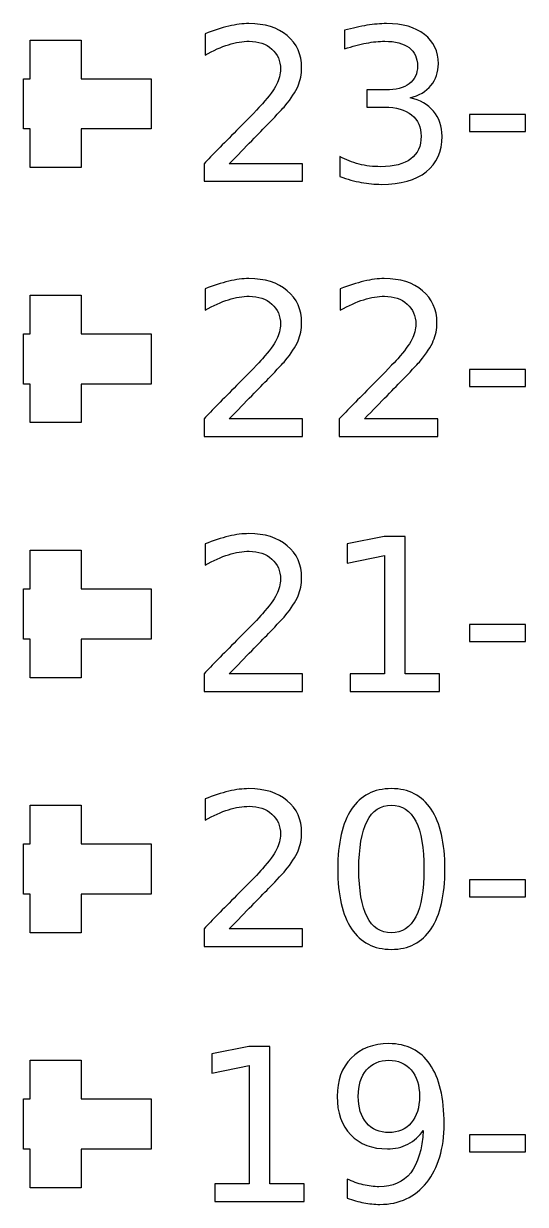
# Model space of a CAD drawing. Header units: centimetres. Extents: x -12.19 to -8.67, y -16.58 to -12.59.
# Drawn here: x -10.182 to -9.683, y -15.565 to -14.389 of the extents above; entities that cross this region are included whole.
import ezdxf

# ---------------------------------------------------------------- set-up
doc = ezdxf.new("R2010")
doc.units = ezdxf.units.CM
doc.header["$MEASUREMENT"] = 0
doc.layers.add('Layer 1', color=7, linetype='Continuous')

msp = doc.modelspace()

# ---------------------------------------------------------------- linework, layer by layer
at = {"layer": 'Layer 1', "color": 250}
for points, knots in [([(-9.97788, -14.52848), (-9.97788, -14.52848), (-9.90504, -14.52848), (-9.90504, -14.52848), (-9.90504, -14.52848), (-9.90504, -14.52848), (-9.90504, -14.54605), (-9.90504, -14.54605), (-9.90504, -14.54605), (-9.90504, -14.54605), (-10.00299, -14.54605), (-10.00299, -14.54605), (-10.00299, -14.54605), (-10.00299, -14.54605), (-10.00299, -14.52848), (-10.00299, -14.52848), (-10.00299, -14.52848), (-9.99506, -14.5203), (-9.98426, -14.50929), (-9.97062, -14.49546), (-9.97062, -14.49546), (-9.95693, -14.48163), (-9.94832, -14.47275), (-9.94483, -14.46876), (-9.94483, -14.46876), (-9.93813, -14.46124), (-9.93347, -14.4549), (-9.93083, -14.44967), (-9.93083, -14.44967), (-9.92818, -14.44449), (-9.92684, -14.43937), (-9.92684, -14.43433), (-9.92684, -14.43433), (-9.92684, -14.42614), (-9.92973, -14.41944), (-9.93548, -14.41429), (-9.93548, -14.41429), (-9.94123, -14.40911), (-9.94871, -14.40653), (-9.95796, -14.40653), (-9.95796, -14.40653), (-9.96448, -14.40653), (-9.9714, -14.40766), (-9.97865, -14.40995), (-9.97865, -14.40995), (-9.98592, -14.41221), (-9.99372, -14.41567), (-10.00197, -14.42029), (-10.00197, -14.42029), (-10.00197, -14.42029), (-10.00197, -14.39919), (-10.00197, -14.39919), (-10.00197, -14.39919), (-9.99357, -14.39581), (-9.98571, -14.39327), (-9.97841, -14.39154), (-9.97841, -14.39154), (-9.97111, -14.38981), (-9.96441, -14.38896), (-9.95834, -14.38896), (-9.95834, -14.38896), (-9.94236, -14.38896), (-9.92963, -14.39295), (-9.9201, -14.40096), (-9.9201, -14.40096), (-9.91061, -14.40893), (-9.90585, -14.41962), (-9.90585, -14.43299), (-9.90585, -14.43299), (-9.90585, -14.43934), (-9.90705, -14.44534), (-9.90941, -14.45101), (-9.90941, -14.45101), (-9.91178, -14.45669), (-9.91612, -14.4634), (-9.9224, -14.47112), (-9.9224, -14.47112), (-9.92412, -14.47313), (-9.92959, -14.47888), (-9.93884, -14.48844), (-9.93884, -14.48844), (-9.94804, -14.49797), (-9.96109, -14.51134), (-9.97788, -14.52848)], [0, 0, 0, 0, 0.047619, 0.047619, 0.047619, 0.047619, 0.0952381, 0.0952381, 0.0952381, 0.0952381, 0.1428571, 0.1428571, 0.1428571, 0.1428571, 0.1904762, 0.1904762, 0.1904762, 0.1904762, 0.2380952, 0.2380952, 0.2380952, 0.2380952, 0.2857143, 0.2857143, 0.2857143, 0.2857143, 0.3333333, 0.3333333, 0.3333333, 0.3333333, 0.3809524, 0.3809524, 0.3809524, 0.3809524, 0.4285714, 0.4285714, 0.4285714, 0.4285714, 0.4761905, 0.4761905, 0.4761905, 0.4761905, 0.5238095, 0.5238095, 0.5238095, 0.5238095, 0.5714286, 0.5714286, 0.5714286, 0.5714286, 0.6190476, 0.6190476, 0.6190476, 0.6190476, 0.6666667, 0.6666667, 0.6666667, 0.6666667, 0.7142857, 0.7142857, 0.7142857, 0.7142857, 0.7619048, 0.7619048, 0.7619048, 0.7619048, 0.8095238, 0.8095238, 0.8095238, 0.8095238, 0.8571429, 0.8571429, 0.8571429, 0.8571429, 0.9047619, 0.9047619, 0.9047619, 0.9047619, 0.952381, 0.952381, 0.952381, 0.952381, 1, 1, 1, 1]), ([(-9.79799, -14.46283), (-9.78797, -14.46498), (-9.78017, -14.46943), (-9.77456, -14.47617), (-9.77456, -14.47617), (-9.76895, -14.48294), (-9.76613, -14.49127), (-9.76613, -14.50118), (-9.76613, -14.50118), (-9.76613, -14.51642), (-9.77135, -14.5282), (-9.78183, -14.53653), (-9.78183, -14.53653), (-9.79231, -14.54489), (-9.80719, -14.54905), (-9.82649, -14.54905), (-9.82649, -14.54905), (-9.83298, -14.54905), (-9.83964, -14.54841), (-9.84648, -14.54714), (-9.84648, -14.54714), (-9.85333, -14.54587), (-9.86042, -14.54393), (-9.86772, -14.54139), (-9.86772, -14.54139), (-9.86772, -14.54139), (-9.86772, -14.52125), (-9.86772, -14.52125), (-9.86772, -14.52125), (-9.86193, -14.52464), (-9.85558, -14.52718), (-9.8487, -14.52891), (-9.8487, -14.52891), (-9.84183, -14.53063), (-9.83464, -14.53148), (-9.82713, -14.53148), (-9.82713, -14.53148), (-9.81404, -14.53148), (-9.80405, -14.52891), (-9.79718, -14.52372), (-9.79718, -14.52372), (-9.79033, -14.51857), (-9.78691, -14.51106), (-9.78691, -14.50118), (-9.78691, -14.50118), (-9.78691, -14.49211), (-9.79008, -14.48499), (-9.79647, -14.47984), (-9.79647, -14.47984), (-9.80285, -14.47472), (-9.81171, -14.47215), (-9.82307, -14.47215), (-9.82307, -14.47215), (-9.82307, -14.47215), (-9.84105, -14.47215), (-9.84105, -14.47215), (-9.84105, -14.47215), (-9.84105, -14.47215), (-9.84105, -14.455), (-9.84105, -14.455), (-9.84105, -14.455), (-9.84105, -14.455), (-9.82226, -14.455), (-9.82226, -14.455), (-9.82226, -14.455), (-9.81199, -14.455), (-9.80416, -14.45295), (-9.79869, -14.44886), (-9.79869, -14.44886), (-9.79326, -14.44474), (-9.79054, -14.43884), (-9.79054, -14.43112), (-9.79054, -14.43112), (-9.79054, -14.42322), (-9.79337, -14.41711), (-9.79897, -14.41288), (-9.79897, -14.41288), (-9.80458, -14.40865), (-9.81263, -14.40653), (-9.82307, -14.40653), (-9.82307, -14.40653), (-9.82882, -14.40653), (-9.83492, -14.40717), (-9.84147, -14.4084), (-9.84147, -14.4084), (-9.848, -14.40964), (-9.8552, -14.41158), (-9.86306, -14.41419), (-9.86306, -14.41419), (-9.86306, -14.41419), (-9.86306, -14.3956), (-9.86306, -14.3956), (-9.86306, -14.3956), (-9.85512, -14.39337), (-9.84772, -14.39171), (-9.8408, -14.39062), (-9.8408, -14.39062), (-9.8339, -14.38953), (-9.82734, -14.38896), (-9.82123, -14.38896), (-9.82123, -14.38896), (-9.80539, -14.38896), (-9.79284, -14.39256), (-9.78359, -14.39976), (-9.78359, -14.39976), (-9.77439, -14.40695), (-9.76977, -14.41669), (-9.76977, -14.42897), (-9.76977, -14.42897), (-9.76977, -14.4375), (-9.7722, -14.4447), (-9.7771, -14.45059), (-9.7771, -14.45059), (-9.78201, -14.45648), (-9.78896, -14.46057), (-9.79799, -14.46283)], [0, 0, 0, 0, 0.0344828, 0.0344828, 0.0344828, 0.0344828, 0.0689655, 0.0689655, 0.0689655, 0.0689655, 0.1034483, 0.1034483, 0.1034483, 0.1034483, 0.137931, 0.137931, 0.137931, 0.137931, 0.1724138, 0.1724138, 0.1724138, 0.1724138, 0.2068966, 0.2068966, 0.2068966, 0.2068966, 0.2413793, 0.2413793, 0.2413793, 0.2413793, 0.2758621, 0.2758621, 0.2758621, 0.2758621, 0.3103448, 0.3103448, 0.3103448, 0.3103448, 0.3448276, 0.3448276, 0.3448276, 0.3448276, 0.3793103, 0.3793103, 0.3793103, 0.3793103, 0.4137931, 0.4137931, 0.4137931, 0.4137931, 0.4482759, 0.4482759, 0.4482759, 0.4482759, 0.4827586, 0.4827586, 0.4827586, 0.4827586, 0.5172414, 0.5172414, 0.5172414, 0.5172414, 0.5517241, 0.5517241, 0.5517241, 0.5517241, 0.5862069, 0.5862069, 0.5862069, 0.5862069, 0.6206897, 0.6206897, 0.6206897, 0.6206897, 0.6551724, 0.6551724, 0.6551724, 0.6551724, 0.6896552, 0.6896552, 0.6896552, 0.6896552, 0.7241379, 0.7241379, 0.7241379, 0.7241379, 0.7586207, 0.7586207, 0.7586207, 0.7586207, 0.7931034, 0.7931034, 0.7931034, 0.7931034, 0.8275862, 0.8275862, 0.8275862, 0.8275862, 0.862069, 0.862069, 0.862069, 0.862069, 0.8965517, 0.8965517, 0.8965517, 0.8965517, 0.9310345, 0.9310345, 0.9310345, 0.9310345, 0.9655172, 0.9655172, 0.9655172, 0.9655172, 1, 1, 1, 1]), ([(-9.73887, -14.47962), (-9.73887, -14.47962), (-9.68318, -14.47962), (-9.68318, -14.47962), (-9.68318, -14.47962), (-9.68318, -14.47962), (-9.68318, -14.49656), (-9.68318, -14.49656), (-9.68318, -14.49656), (-9.68318, -14.49656), (-9.73887, -14.49656), (-9.73887, -14.49656), (-9.73887, -14.49656), (-9.73887, -14.49656), (-9.73887, -14.47962), (-9.73887, -14.47962)], [0, 0, 0, 0, 0.25, 0.25, 0.25, 0.25, 0.5, 0.5, 0.5, 0.5, 0.75, 0.75, 0.75, 0.75, 1, 1, 1, 1]), ([(-9.97788, -14.78248), (-9.97788, -14.78248), (-9.90504, -14.78248), (-9.90504, -14.78248), (-9.90504, -14.78248), (-9.90504, -14.78248), (-9.90504, -14.80005), (-9.90504, -14.80005), (-9.90504, -14.80005), (-9.90504, -14.80005), (-10.00299, -14.80005), (-10.00299, -14.80005), (-10.00299, -14.80005), (-10.00299, -14.80005), (-10.00299, -14.78248), (-10.00299, -14.78248), (-10.00299, -14.78248), (-9.99506, -14.7743), (-9.98426, -14.76329), (-9.97062, -14.74946), (-9.97062, -14.74946), (-9.95693, -14.73563), (-9.94832, -14.72675), (-9.94483, -14.72276), (-9.94483, -14.72276), (-9.93813, -14.71524), (-9.93347, -14.7089), (-9.93083, -14.70367), (-9.93083, -14.70367), (-9.92818, -14.69849), (-9.92684, -14.69337), (-9.92684, -14.68833), (-9.92684, -14.68833), (-9.92684, -14.68014), (-9.92973, -14.67344), (-9.93548, -14.66829), (-9.93548, -14.66829), (-9.94123, -14.66311), (-9.94871, -14.66053), (-9.95796, -14.66053), (-9.95796, -14.66053), (-9.96448, -14.66053), (-9.9714, -14.66166), (-9.97865, -14.66395), (-9.97865, -14.66395), (-9.98592, -14.66621), (-9.99372, -14.66967), (-10.00197, -14.67429), (-10.00197, -14.67429), (-10.00197, -14.67429), (-10.00197, -14.65319), (-10.00197, -14.65319), (-10.00197, -14.65319), (-9.99357, -14.64981), (-9.98571, -14.64727), (-9.97841, -14.64554), (-9.97841, -14.64554), (-9.97111, -14.64381), (-9.96441, -14.64296), (-9.95834, -14.64296), (-9.95834, -14.64296), (-9.94236, -14.64296), (-9.92963, -14.64695), (-9.9201, -14.65496), (-9.9201, -14.65496), (-9.91061, -14.66293), (-9.90585, -14.67362), (-9.90585, -14.68699), (-9.90585, -14.68699), (-9.90585, -14.69334), (-9.90705, -14.69934), (-9.90941, -14.70501), (-9.90941, -14.70501), (-9.91178, -14.71069), (-9.91612, -14.7174), (-9.9224, -14.72512), (-9.9224, -14.72512), (-9.92412, -14.72713), (-9.92959, -14.73288), (-9.93884, -14.74244), (-9.93884, -14.74244), (-9.94804, -14.75197), (-9.96109, -14.76534), (-9.97788, -14.78248)], [0, 0, 0, 0, 0.047619, 0.047619, 0.047619, 0.047619, 0.0952381, 0.0952381, 0.0952381, 0.0952381, 0.1428571, 0.1428571, 0.1428571, 0.1428571, 0.1904762, 0.1904762, 0.1904762, 0.1904762, 0.2380952, 0.2380952, 0.2380952, 0.2380952, 0.2857143, 0.2857143, 0.2857143, 0.2857143, 0.3333333, 0.3333333, 0.3333333, 0.3333333, 0.3809524, 0.3809524, 0.3809524, 0.3809524, 0.4285714, 0.4285714, 0.4285714, 0.4285714, 0.4761905, 0.4761905, 0.4761905, 0.4761905, 0.5238095, 0.5238095, 0.5238095, 0.5238095, 0.5714286, 0.5714286, 0.5714286, 0.5714286, 0.6190476, 0.6190476, 0.6190476, 0.6190476, 0.6666667, 0.6666667, 0.6666667, 0.6666667, 0.7142857, 0.7142857, 0.7142857, 0.7142857, 0.7619048, 0.7619048, 0.7619048, 0.7619048, 0.8095238, 0.8095238, 0.8095238, 0.8095238, 0.8571429, 0.8571429, 0.8571429, 0.8571429, 0.9047619, 0.9047619, 0.9047619, 0.9047619, 0.952381, 0.952381, 0.952381, 0.952381, 1, 1, 1, 1]), ([(-9.84324, -14.78248), (-9.84324, -14.78248), (-9.7704, -14.78248), (-9.7704, -14.78248), (-9.7704, -14.78248), (-9.7704, -14.78248), (-9.7704, -14.80005), (-9.7704, -14.80005), (-9.7704, -14.80005), (-9.7704, -14.80005), (-9.86835, -14.80005), (-9.86835, -14.80005), (-9.86835, -14.80005), (-9.86835, -14.80005), (-9.86835, -14.78248), (-9.86835, -14.78248), (-9.86835, -14.78248), (-9.86042, -14.7743), (-9.84962, -14.76329), (-9.83598, -14.74946), (-9.83598, -14.74946), (-9.82229, -14.73563), (-9.81368, -14.72675), (-9.81019, -14.72276), (-9.81019, -14.72276), (-9.80349, -14.71524), (-9.79883, -14.7089), (-9.79619, -14.70367), (-9.79619, -14.70367), (-9.79354, -14.69849), (-9.7922, -14.69337), (-9.7922, -14.68833), (-9.7922, -14.68833), (-9.7922, -14.68014), (-9.79509, -14.67344), (-9.80084, -14.66829), (-9.80084, -14.66829), (-9.80659, -14.66311), (-9.81407, -14.66053), (-9.82332, -14.66053), (-9.82332, -14.66053), (-9.82984, -14.66053), (-9.83676, -14.66166), (-9.84401, -14.66395), (-9.84401, -14.66395), (-9.85128, -14.66621), (-9.85908, -14.66967), (-9.86733, -14.67429), (-9.86733, -14.67429), (-9.86733, -14.67429), (-9.86733, -14.65319), (-9.86733, -14.65319), (-9.86733, -14.65319), (-9.85893, -14.64981), (-9.85107, -14.64727), (-9.84377, -14.64554), (-9.84377, -14.64554), (-9.83647, -14.64381), (-9.82977, -14.64296), (-9.8237, -14.64296), (-9.8237, -14.64296), (-9.80772, -14.64296), (-9.79499, -14.64695), (-9.78546, -14.65496), (-9.78546, -14.65496), (-9.77597, -14.66293), (-9.77121, -14.67362), (-9.77121, -14.68699), (-9.77121, -14.68699), (-9.77121, -14.69334), (-9.77241, -14.69934), (-9.77477, -14.70501), (-9.77477, -14.70501), (-9.77714, -14.71069), (-9.78148, -14.7174), (-9.78776, -14.72512), (-9.78776, -14.72512), (-9.78948, -14.72713), (-9.79495, -14.73288), (-9.8042, -14.74244), (-9.8042, -14.74244), (-9.8134, -14.75197), (-9.82645, -14.76534), (-9.84324, -14.78248)], [0, 0, 0, 0, 0.047619, 0.047619, 0.047619, 0.047619, 0.0952381, 0.0952381, 0.0952381, 0.0952381, 0.1428571, 0.1428571, 0.1428571, 0.1428571, 0.1904762, 0.1904762, 0.1904762, 0.1904762, 0.2380952, 0.2380952, 0.2380952, 0.2380952, 0.2857143, 0.2857143, 0.2857143, 0.2857143, 0.3333333, 0.3333333, 0.3333333, 0.3333333, 0.3809524, 0.3809524, 0.3809524, 0.3809524, 0.4285714, 0.4285714, 0.4285714, 0.4285714, 0.4761905, 0.4761905, 0.4761905, 0.4761905, 0.5238095, 0.5238095, 0.5238095, 0.5238095, 0.5714286, 0.5714286, 0.5714286, 0.5714286, 0.6190476, 0.6190476, 0.6190476, 0.6190476, 0.6666667, 0.6666667, 0.6666667, 0.6666667, 0.7142857, 0.7142857, 0.7142857, 0.7142857, 0.7619048, 0.7619048, 0.7619048, 0.7619048, 0.8095238, 0.8095238, 0.8095238, 0.8095238, 0.8571429, 0.8571429, 0.8571429, 0.8571429, 0.9047619, 0.9047619, 0.9047619, 0.9047619, 0.952381, 0.952381, 0.952381, 0.952381, 1, 1, 1, 1]), ([(-9.73887, -14.73362), (-9.73887, -14.73362), (-9.68318, -14.73362), (-9.68318, -14.73362), (-9.68318, -14.73362), (-9.68318, -14.73362), (-9.68318, -14.75056), (-9.68318, -14.75056), (-9.68318, -14.75056), (-9.68318, -14.75056), (-9.73887, -14.75056), (-9.73887, -14.75056), (-9.73887, -14.75056), (-9.73887, -14.75056), (-9.73887, -14.73362), (-9.73887, -14.73362)], [0, 0, 0, 0, 0.25, 0.25, 0.25, 0.25, 0.5, 0.5, 0.5, 0.5, 0.75, 0.75, 0.75, 0.75, 1, 1, 1, 1]), ([(-9.97788, -15.03648), (-9.97788, -15.03648), (-9.90504, -15.03648), (-9.90504, -15.03648), (-9.90504, -15.03648), (-9.90504, -15.03648), (-9.90504, -15.05405), (-9.90504, -15.05405), (-9.90504, -15.05405), (-9.90504, -15.05405), (-10.00299, -15.05405), (-10.00299, -15.05405), (-10.00299, -15.05405), (-10.00299, -15.05405), (-10.00299, -15.03648), (-10.00299, -15.03648), (-10.00299, -15.03648), (-9.99506, -15.0283), (-9.98426, -15.01729), (-9.97062, -15.00346), (-9.97062, -15.00346), (-9.95693, -14.98963), (-9.94832, -14.98075), (-9.94483, -14.97676), (-9.94483, -14.97676), (-9.93813, -14.96924), (-9.93347, -14.9629), (-9.93083, -14.95767), (-9.93083, -14.95767), (-9.92818, -14.95249), (-9.92684, -14.94737), (-9.92684, -14.94233), (-9.92684, -14.94233), (-9.92684, -14.93414), (-9.92973, -14.92744), (-9.93548, -14.92229), (-9.93548, -14.92229), (-9.94123, -14.91711), (-9.94871, -14.91453), (-9.95796, -14.91453), (-9.95796, -14.91453), (-9.96448, -14.91453), (-9.9714, -14.91566), (-9.97865, -14.91795), (-9.97865, -14.91795), (-9.98592, -14.92021), (-9.99372, -14.92367), (-10.00197, -14.92829), (-10.00197, -14.92829), (-10.00197, -14.92829), (-10.00197, -14.90719), (-10.00197, -14.90719), (-10.00197, -14.90719), (-9.99357, -14.90381), (-9.98571, -14.90127), (-9.97841, -14.89954), (-9.97841, -14.89954), (-9.97111, -14.89781), (-9.96441, -14.89696), (-9.95834, -14.89696), (-9.95834, -14.89696), (-9.94236, -14.89696), (-9.92963, -14.90095), (-9.9201, -14.90896), (-9.9201, -14.90896), (-9.91061, -14.91693), (-9.90585, -14.92762), (-9.90585, -14.94099), (-9.90585, -14.94099), (-9.90585, -14.94734), (-9.90705, -14.95334), (-9.90941, -14.95901), (-9.90941, -14.95901), (-9.91178, -14.96469), (-9.91612, -14.9714), (-9.9224, -14.97912), (-9.9224, -14.97912), (-9.92412, -14.98113), (-9.92959, -14.98688), (-9.93884, -14.99644), (-9.93884, -14.99644), (-9.94804, -15.00597), (-9.96109, -15.01934), (-9.97788, -15.03648)], [0, 0, 0, 0, 0.047619, 0.047619, 0.047619, 0.047619, 0.0952381, 0.0952381, 0.0952381, 0.0952381, 0.1428571, 0.1428571, 0.1428571, 0.1428571, 0.1904762, 0.1904762, 0.1904762, 0.1904762, 0.2380952, 0.2380952, 0.2380952, 0.2380952, 0.2857143, 0.2857143, 0.2857143, 0.2857143, 0.3333333, 0.3333333, 0.3333333, 0.3333333, 0.3809524, 0.3809524, 0.3809524, 0.3809524, 0.4285714, 0.4285714, 0.4285714, 0.4285714, 0.4761905, 0.4761905, 0.4761905, 0.4761905, 0.5238095, 0.5238095, 0.5238095, 0.5238095, 0.5714286, 0.5714286, 0.5714286, 0.5714286, 0.6190476, 0.6190476, 0.6190476, 0.6190476, 0.6666667, 0.6666667, 0.6666667, 0.6666667, 0.7142857, 0.7142857, 0.7142857, 0.7142857, 0.7619048, 0.7619048, 0.7619048, 0.7619048, 0.8095238, 0.8095238, 0.8095238, 0.8095238, 0.8571429, 0.8571429, 0.8571429, 0.8571429, 0.9047619, 0.9047619, 0.9047619, 0.9047619, 0.952381, 0.952381, 0.952381, 0.952381, 1, 1, 1, 1]), ([(-9.85759, -15.03648), (-9.85759, -15.03648), (-9.82349, -15.03648), (-9.82349, -15.03648), (-9.82349, -15.03648), (-9.82349, -15.03648), (-9.82349, -14.91876), (-9.82349, -14.91876), (-9.82349, -14.91876), (-9.82349, -14.91876), (-9.86059, -14.92621), (-9.86059, -14.92621), (-9.86059, -14.92621), (-9.86059, -14.92621), (-9.86059, -14.90719), (-9.86059, -14.90719), (-9.86059, -14.90719), (-9.86059, -14.90719), (-9.8237, -14.89975), (-9.8237, -14.89975), (-9.8237, -14.89975), (-9.8237, -14.89975), (-9.80282, -14.89975), (-9.80282, -14.89975), (-9.80282, -14.89975), (-9.80282, -14.89975), (-9.80282, -15.03648), (-9.80282, -15.03648), (-9.80282, -15.03648), (-9.80282, -15.03648), (-9.76871, -15.03648), (-9.76871, -15.03648), (-9.76871, -15.03648), (-9.76871, -15.03648), (-9.76871, -15.05405), (-9.76871, -15.05405), (-9.76871, -15.05405), (-9.76871, -15.05405), (-9.85759, -15.05405), (-9.85759, -15.05405), (-9.85759, -15.05405), (-9.85759, -15.05405), (-9.85759, -15.03648), (-9.85759, -15.03648)], [0, 0, 0, 0, 0.0909091, 0.0909091, 0.0909091, 0.0909091, 0.1818182, 0.1818182, 0.1818182, 0.1818182, 0.2727273, 0.2727273, 0.2727273, 0.2727273, 0.3636364, 0.3636364, 0.3636364, 0.3636364, 0.4545455, 0.4545455, 0.4545455, 0.4545455, 0.5454545, 0.5454545, 0.5454545, 0.5454545, 0.6363636, 0.6363636, 0.6363636, 0.6363636, 0.7272727, 0.7272727, 0.7272727, 0.7272727, 0.8181818, 0.8181818, 0.8181818, 0.8181818, 0.9090909, 0.9090909, 0.9090909, 0.9090909, 1, 1, 1, 1]), ([(-9.73887, -14.98762), (-9.73887, -14.98762), (-9.68318, -14.98762), (-9.68318, -14.98762), (-9.68318, -14.98762), (-9.68318, -14.98762), (-9.68318, -15.00456), (-9.68318, -15.00456), (-9.68318, -15.00456), (-9.68318, -15.00456), (-9.73887, -15.00456), (-9.73887, -15.00456), (-9.73887, -15.00456), (-9.73887, -15.00456), (-9.73887, -14.98762), (-9.73887, -14.98762)], [0, 0, 0, 0, 0.25, 0.25, 0.25, 0.25, 0.5, 0.5, 0.5, 0.5, 0.75, 0.75, 0.75, 0.75, 1, 1, 1, 1]), ([(-9.97788, -15.29048), (-9.97788, -15.29048), (-9.90504, -15.29048), (-9.90504, -15.29048), (-9.90504, -15.29048), (-9.90504, -15.29048), (-9.90504, -15.30805), (-9.90504, -15.30805), (-9.90504, -15.30805), (-9.90504, -15.30805), (-10.00299, -15.30805), (-10.00299, -15.30805), (-10.00299, -15.30805), (-10.00299, -15.30805), (-10.00299, -15.29048), (-10.00299, -15.29048), (-10.00299, -15.29048), (-9.99506, -15.2823), (-9.98426, -15.27129), (-9.97062, -15.25746), (-9.97062, -15.25746), (-9.95693, -15.24363), (-9.94832, -15.23475), (-9.94483, -15.23076), (-9.94483, -15.23076), (-9.93813, -15.22324), (-9.93347, -15.2169), (-9.93083, -15.21167), (-9.93083, -15.21167), (-9.92818, -15.20649), (-9.92684, -15.20137), (-9.92684, -15.19633), (-9.92684, -15.19633), (-9.92684, -15.18814), (-9.92973, -15.18144), (-9.93548, -15.17629), (-9.93548, -15.17629), (-9.94123, -15.17111), (-9.94871, -15.16853), (-9.95796, -15.16853), (-9.95796, -15.16853), (-9.96448, -15.16853), (-9.9714, -15.16966), (-9.97865, -15.17195), (-9.97865, -15.17195), (-9.98592, -15.17421), (-9.99372, -15.17767), (-10.00197, -15.18229), (-10.00197, -15.18229), (-10.00197, -15.18229), (-10.00197, -15.16119), (-10.00197, -15.16119), (-10.00197, -15.16119), (-9.99357, -15.15781), (-9.98571, -15.15527), (-9.97841, -15.15354), (-9.97841, -15.15354), (-9.97111, -15.15181), (-9.96441, -15.15096), (-9.95834, -15.15096), (-9.95834, -15.15096), (-9.94236, -15.15096), (-9.92963, -15.15495), (-9.9201, -15.16296), (-9.9201, -15.16296), (-9.91061, -15.17093), (-9.90585, -15.18162), (-9.90585, -15.19499), (-9.90585, -15.19499), (-9.90585, -15.20134), (-9.90705, -15.20734), (-9.90941, -15.21301), (-9.90941, -15.21301), (-9.91178, -15.21869), (-9.91612, -15.2254), (-9.9224, -15.23312), (-9.9224, -15.23312), (-9.92412, -15.23513), (-9.92959, -15.24088), (-9.93884, -15.25044), (-9.93884, -15.25044), (-9.94804, -15.25997), (-9.96109, -15.27334), (-9.97788, -15.29048)], [0, 0, 0, 0, 0.047619, 0.047619, 0.047619, 0.047619, 0.0952381, 0.0952381, 0.0952381, 0.0952381, 0.1428571, 0.1428571, 0.1428571, 0.1428571, 0.1904762, 0.1904762, 0.1904762, 0.1904762, 0.2380952, 0.2380952, 0.2380952, 0.2380952, 0.2857143, 0.2857143, 0.2857143, 0.2857143, 0.3333333, 0.3333333, 0.3333333, 0.3333333, 0.3809524, 0.3809524, 0.3809524, 0.3809524, 0.4285714, 0.4285714, 0.4285714, 0.4285714, 0.4761905, 0.4761905, 0.4761905, 0.4761905, 0.5238095, 0.5238095, 0.5238095, 0.5238095, 0.5714286, 0.5714286, 0.5714286, 0.5714286, 0.6190476, 0.6190476, 0.6190476, 0.6190476, 0.6666667, 0.6666667, 0.6666667, 0.6666667, 0.7142857, 0.7142857, 0.7142857, 0.7142857, 0.7619048, 0.7619048, 0.7619048, 0.7619048, 0.8095238, 0.8095238, 0.8095238, 0.8095238, 0.8571429, 0.8571429, 0.8571429, 0.8571429, 0.9047619, 0.9047619, 0.9047619, 0.9047619, 0.952381, 0.952381, 0.952381, 0.952381, 1, 1, 1, 1]), ([(-9.81654, -15.15096), (-9.79926, -15.15096), (-9.78606, -15.15781), (-9.77693, -15.17149), (-9.77693, -15.17149), (-9.76779, -15.18515), (-9.76324, -15.20501), (-9.76324, -15.23104), (-9.76324, -15.23104), (-9.76324, -15.25704), (-9.76779, -15.27687), (-9.77693, -15.29052), (-9.77693, -15.29052), (-9.78606, -15.3042), (-9.79926, -15.31105), (-9.81654, -15.31105), (-9.81654, -15.31105), (-9.83386, -15.31105), (-9.84705, -15.3042), (-9.85618, -15.29052), (-9.85618, -15.29052), (-9.86532, -15.27687), (-9.86987, -15.25704), (-9.86987, -15.23104), (-9.86987, -15.23104), (-9.86987, -15.20501), (-9.86532, -15.18515), (-9.85618, -15.17149), (-9.85618, -15.17149), (-9.84705, -15.15781), (-9.83386, -15.15096), (-9.81654, -15.15096)], [0, 0, 0, 0, 0.125, 0.125, 0.125, 0.125, 0.25, 0.25, 0.25, 0.25, 0.375, 0.375, 0.375, 0.375, 0.5, 0.5, 0.5, 0.5, 0.625, 0.625, 0.625, 0.625, 0.75, 0.75, 0.75, 0.75, 0.875, 0.875, 0.875, 0.875, 1, 1, 1, 1]), ([(-9.81654, -15.16751), (-9.8273, -15.16751), (-9.83538, -15.1728), (-9.84077, -15.18338), (-9.84077, -15.18338), (-9.84616, -15.19393), (-9.84888, -15.20984), (-9.84888, -15.23104), (-9.84888, -15.23104), (-9.84888, -15.25221), (-9.84616, -15.26808), (-9.84077, -15.27863), (-9.84077, -15.27863), (-9.83538, -15.28921), (-9.8273, -15.2945), (-9.81654, -15.2945), (-9.81654, -15.2945), (-9.80575, -15.2945), (-9.79763, -15.28921), (-9.79224, -15.27863), (-9.79224, -15.27863), (-9.78684, -15.26808), (-9.78412, -15.25221), (-9.78412, -15.23104), (-9.78412, -15.23104), (-9.78412, -15.20984), (-9.78684, -15.19393), (-9.79224, -15.18338), (-9.79224, -15.18338), (-9.79763, -15.1728), (-9.80575, -15.16751), (-9.81654, -15.16751)], [0, 0, 0, 0, 0.125, 0.125, 0.125, 0.125, 0.25, 0.25, 0.25, 0.25, 0.375, 0.375, 0.375, 0.375, 0.5, 0.5, 0.5, 0.5, 0.625, 0.625, 0.625, 0.625, 0.75, 0.75, 0.75, 0.75, 0.875, 0.875, 0.875, 0.875, 1, 1, 1, 1]), ([(-9.73887, -15.24162), (-9.73887, -15.24162), (-9.68318, -15.24162), (-9.68318, -15.24162), (-9.68318, -15.24162), (-9.68318, -15.24162), (-9.68318, -15.25856), (-9.68318, -15.25856), (-9.68318, -15.25856), (-9.68318, -15.25856), (-9.73887, -15.25856), (-9.73887, -15.25856), (-9.73887, -15.25856), (-9.73887, -15.25856), (-9.73887, -15.24162), (-9.73887, -15.24162)], [0, 0, 0, 0, 0.25, 0.25, 0.25, 0.25, 0.5, 0.5, 0.5, 0.5, 0.75, 0.75, 0.75, 0.75, 1, 1, 1, 1]), ([(-9.86059, -15.55884), (-9.86059, -15.55884), (-9.86059, -15.53983), (-9.86059, -15.53983), (-9.86059, -15.53983), (-9.85537, -15.5423), (-9.85004, -15.5442), (-9.84468, -15.54551), (-9.84468, -15.54551), (-9.83929, -15.54681), (-9.83404, -15.54748), (-9.82885, -15.54748), (-9.82885, -15.54748), (-9.8151, -15.54748), (-9.80455, -15.54286), (-9.79728, -15.53358), (-9.79728, -15.53358), (-9.79001, -15.5243), (-9.78585, -15.51023), (-9.78483, -15.49136), (-9.78483, -15.49136), (-9.78881, -15.49728), (-9.79389, -15.50183), (-9.80003, -15.50501), (-9.80003, -15.50501), (-9.80617, -15.50818), (-9.81294, -15.50977), (-9.82039, -15.50977), (-9.82039, -15.50977), (-9.8358, -15.50977), (-9.84803, -15.50511), (-9.85703, -15.49577), (-9.85703, -15.49577), (-9.86603, -15.48642), (-9.87051, -15.47365), (-9.87051, -15.45745), (-9.87051, -15.45745), (-9.87051, -15.44162), (-9.86581, -15.42892), (-9.85647, -15.41932), (-9.85647, -15.41932), (-9.84708, -15.40976), (-9.8346, -15.40496), (-9.81905, -15.40496), (-9.81905, -15.40496), (-9.8012, -15.40496), (-9.78758, -15.41181), (-9.77816, -15.42549), (-9.77816, -15.42549), (-9.76874, -15.43915), (-9.76405, -15.45901), (-9.76405, -15.48504), (-9.76405, -15.48504), (-9.76405, -15.50938), (-9.76984, -15.52878), (-9.78137, -15.54328), (-9.78137, -15.54328), (-9.79291, -15.55778), (-9.80843, -15.56505), (-9.82794, -15.56505), (-9.82794, -15.56505), (-9.83316, -15.56505), (-9.83848, -15.56452), (-9.84384, -15.5635), (-9.84384, -15.5635), (-9.84923, -15.56247), (-9.85481, -15.56092), (-9.86059, -15.55884)], [0, 0, 0, 0, 0.0588235, 0.0588235, 0.0588235, 0.0588235, 0.1176471, 0.1176471, 0.1176471, 0.1176471, 0.1764706, 0.1764706, 0.1764706, 0.1764706, 0.2352941, 0.2352941, 0.2352941, 0.2352941, 0.2941176, 0.2941176, 0.2941176, 0.2941176, 0.3529412, 0.3529412, 0.3529412, 0.3529412, 0.4117647, 0.4117647, 0.4117647, 0.4117647, 0.4705882, 0.4705882, 0.4705882, 0.4705882, 0.5294118, 0.5294118, 0.5294118, 0.5294118, 0.5882353, 0.5882353, 0.5882353, 0.5882353, 0.6470588, 0.6470588, 0.6470588, 0.6470588, 0.7058824, 0.7058824, 0.7058824, 0.7058824, 0.7647059, 0.7647059, 0.7647059, 0.7647059, 0.8235294, 0.8235294, 0.8235294, 0.8235294, 0.8823529, 0.8823529, 0.8823529, 0.8823529, 0.9411765, 0.9411765, 0.9411765, 0.9411765, 1, 1, 1, 1]), ([(-9.99223, -15.54448), (-9.99223, -15.54448), (-9.95813, -15.54448), (-9.95813, -15.54448), (-9.95813, -15.54448), (-9.95813, -15.54448), (-9.95813, -15.42676), (-9.95813, -15.42676), (-9.95813, -15.42676), (-9.95813, -15.42676), (-9.99523, -15.43421), (-9.99523, -15.43421), (-9.99523, -15.43421), (-9.99523, -15.43421), (-9.99523, -15.41519), (-9.99523, -15.41519), (-9.99523, -15.41519), (-9.99523, -15.41519), (-9.95834, -15.40775), (-9.95834, -15.40775), (-9.95834, -15.40775), (-9.95834, -15.40775), (-9.93746, -15.40775), (-9.93746, -15.40775), (-9.93746, -15.40775), (-9.93746, -15.40775), (-9.93746, -15.54448), (-9.93746, -15.54448), (-9.93746, -15.54448), (-9.93746, -15.54448), (-9.90335, -15.54448), (-9.90335, -15.54448), (-9.90335, -15.54448), (-9.90335, -15.54448), (-9.90335, -15.56205), (-9.90335, -15.56205), (-9.90335, -15.56205), (-9.90335, -15.56205), (-9.99223, -15.56205), (-9.99223, -15.56205), (-9.99223, -15.56205), (-9.99223, -15.56205), (-9.99223, -15.54448), (-9.99223, -15.54448)], [0, 0, 0, 0, 0.0909091, 0.0909091, 0.0909091, 0.0909091, 0.1818182, 0.1818182, 0.1818182, 0.1818182, 0.2727273, 0.2727273, 0.2727273, 0.2727273, 0.3636364, 0.3636364, 0.3636364, 0.3636364, 0.4545455, 0.4545455, 0.4545455, 0.4545455, 0.5454545, 0.5454545, 0.5454545, 0.5454545, 0.6363636, 0.6363636, 0.6363636, 0.6363636, 0.7272727, 0.7272727, 0.7272727, 0.7272727, 0.8181818, 0.8181818, 0.8181818, 0.8181818, 0.9090909, 0.9090909, 0.9090909, 0.9090909, 1, 1, 1, 1]), ([(-9.81901, -15.49344), (-9.80966, -15.49344), (-9.80222, -15.49023), (-9.79675, -15.48384), (-9.79675, -15.48384), (-9.79128, -15.47742), (-9.78853, -15.46864), (-9.78853, -15.45745), (-9.78853, -15.45745), (-9.78853, -15.44638), (-9.79128, -15.43763), (-9.79675, -15.43117), (-9.79675, -15.43117), (-9.80222, -15.42472), (-9.80966, -15.42151), (-9.81901, -15.42151), (-9.81901, -15.42151), (-9.8284, -15.42151), (-9.83584, -15.42472), (-9.8413, -15.43117), (-9.8413, -15.43117), (-9.84676, -15.43763), (-9.84952, -15.44638), (-9.84952, -15.45745), (-9.84952, -15.45745), (-9.84952, -15.46864), (-9.84676, -15.47742), (-9.8413, -15.48384), (-9.8413, -15.48384), (-9.83584, -15.49023), (-9.8284, -15.49344), (-9.81901, -15.49344)], [0, 0, 0, 0, 0.125, 0.125, 0.125, 0.125, 0.25, 0.25, 0.25, 0.25, 0.375, 0.375, 0.375, 0.375, 0.5, 0.5, 0.5, 0.5, 0.625, 0.625, 0.625, 0.625, 0.75, 0.75, 0.75, 0.75, 0.875, 0.875, 0.875, 0.875, 1, 1, 1, 1]), ([(-9.73887, -15.49562), (-9.73887, -15.49562), (-9.68318, -15.49562), (-9.68318, -15.49562), (-9.68318, -15.49562), (-9.68318, -15.49562), (-9.68318, -15.51256), (-9.68318, -15.51256), (-9.68318, -15.51256), (-9.68318, -15.51256), (-9.73887, -15.51256), (-9.73887, -15.51256), (-9.73887, -15.51256), (-9.73887, -15.51256), (-9.73887, -15.49562), (-9.73887, -15.49562)], [0, 0, 0, 0, 0.25, 0.25, 0.25, 0.25, 0.5, 0.5, 0.5, 0.5, 0.75, 0.75, 0.75, 0.75, 1, 1, 1, 1])]:
    msp.add_open_spline(points, degree=3, knots=knots, dxfattribs=at)
at = {"layer": 'Layer 1', "color": 250, "lineweight": 25}
for points in [[(-10.17615, -14.53242), (-10.17615, -14.53242), (-10.12535, -14.53242), (-10.12535, -14.53242), (-10.12535, -14.53242), (-10.12535, -14.53242), (-10.12535, -14.49392), (-10.12535, -14.49392), (-10.12535, -14.49392), (-10.12535, -14.49392), (-10.0555, -14.49392), (-10.0555, -14.49392), (-10.0555, -14.49392), (-10.0555, -14.49392), (-10.0555, -14.44392), (-10.0555, -14.44392), (-10.0555, -14.44392), (-10.0555, -14.44392), (-10.12535, -14.44392), (-10.12535, -14.44392), (-10.12535, -14.44392), (-10.12535, -14.44392), (-10.12535, -14.40542), (-10.12535, -14.40542), (-10.12535, -14.40542), (-10.12535, -14.40542), (-10.17615, -14.40542), (-10.17615, -14.40542), (-10.17615, -14.40542), (-10.17615, -14.40542), (-10.17615, -14.44392), (-10.17615, -14.44392), (-10.17615, -14.44392), (-10.17615, -14.44392), (-10.1825, -14.44392), (-10.1825, -14.44392), (-10.1825, -14.44392), (-10.1825, -14.44392), (-10.1825, -14.49392), (-10.1825, -14.49392), (-10.1825, -14.49392), (-10.1825, -14.49392), (-10.17615, -14.49392), (-10.17615, -14.49392), (-10.17615, -14.49392), (-10.17615, -14.49392), (-10.17615, -14.53242), (-10.17615, -14.53242)], [(-10.17615, -14.78642), (-10.17615, -14.78642), (-10.12535, -14.78642), (-10.12535, -14.78642), (-10.12535, -14.78642), (-10.12535, -14.78642), (-10.12535, -14.74792), (-10.12535, -14.74792), (-10.12535, -14.74792), (-10.12535, -14.74792), (-10.0555, -14.74792), (-10.0555, -14.74792), (-10.0555, -14.74792), (-10.0555, -14.74792), (-10.0555, -14.69792), (-10.0555, -14.69792), (-10.0555, -14.69792), (-10.0555, -14.69792), (-10.12535, -14.69792), (-10.12535, -14.69792), (-10.12535, -14.69792), (-10.12535, -14.69792), (-10.12535, -14.65942), (-10.12535, -14.65942), (-10.12535, -14.65942), (-10.12535, -14.65942), (-10.17615, -14.65942), (-10.17615, -14.65942), (-10.17615, -14.65942), (-10.17615, -14.65942), (-10.17615, -14.69792), (-10.17615, -14.69792), (-10.17615, -14.69792), (-10.17615, -14.69792), (-10.1825, -14.69792), (-10.1825, -14.69792), (-10.1825, -14.69792), (-10.1825, -14.69792), (-10.1825, -14.74792), (-10.1825, -14.74792), (-10.1825, -14.74792), (-10.1825, -14.74792), (-10.17615, -14.74792), (-10.17615, -14.74792), (-10.17615, -14.74792), (-10.17615, -14.74792), (-10.17615, -14.78642), (-10.17615, -14.78642)], [(-10.17615, -15.04042), (-10.17615, -15.04042), (-10.12535, -15.04042), (-10.12535, -15.04042), (-10.12535, -15.04042), (-10.12535, -15.04042), (-10.12535, -15.00192), (-10.12535, -15.00192), (-10.12535, -15.00192), (-10.12535, -15.00192), (-10.0555, -15.00192), (-10.0555, -15.00192), (-10.0555, -15.00192), (-10.0555, -15.00192), (-10.0555, -14.95192), (-10.0555, -14.95192), (-10.0555, -14.95192), (-10.0555, -14.95192), (-10.12535, -14.95192), (-10.12535, -14.95192), (-10.12535, -14.95192), (-10.12535, -14.95192), (-10.12535, -14.91342), (-10.12535, -14.91342), (-10.12535, -14.91342), (-10.12535, -14.91342), (-10.17615, -14.91342), (-10.17615, -14.91342), (-10.17615, -14.91342), (-10.17615, -14.91342), (-10.17615, -14.95192), (-10.17615, -14.95192), (-10.17615, -14.95192), (-10.17615, -14.95192), (-10.1825, -14.95192), (-10.1825, -14.95192), (-10.1825, -14.95192), (-10.1825, -14.95192), (-10.1825, -15.00192), (-10.1825, -15.00192), (-10.1825, -15.00192), (-10.1825, -15.00192), (-10.17615, -15.00192), (-10.17615, -15.00192), (-10.17615, -15.00192), (-10.17615, -15.00192), (-10.17615, -15.04042), (-10.17615, -15.04042)], [(-10.17615, -15.29442), (-10.17615, -15.29442), (-10.12535, -15.29442), (-10.12535, -15.29442), (-10.12535, -15.29442), (-10.12535, -15.29442), (-10.12535, -15.25592), (-10.12535, -15.25592), (-10.12535, -15.25592), (-10.12535, -15.25592), (-10.0555, -15.25592), (-10.0555, -15.25592), (-10.0555, -15.25592), (-10.0555, -15.25592), (-10.0555, -15.20592), (-10.0555, -15.20592), (-10.0555, -15.20592), (-10.0555, -15.20592), (-10.12535, -15.20592), (-10.12535, -15.20592), (-10.12535, -15.20592), (-10.12535, -15.20592), (-10.12535, -15.16742), (-10.12535, -15.16742), (-10.12535, -15.16742), (-10.12535, -15.16742), (-10.17615, -15.16742), (-10.17615, -15.16742), (-10.17615, -15.16742), (-10.17615, -15.16742), (-10.17615, -15.20592), (-10.17615, -15.20592), (-10.17615, -15.20592), (-10.17615, -15.20592), (-10.1825, -15.20592), (-10.1825, -15.20592), (-10.1825, -15.20592), (-10.1825, -15.20592), (-10.1825, -15.25592), (-10.1825, -15.25592), (-10.1825, -15.25592), (-10.1825, -15.25592), (-10.17615, -15.25592), (-10.17615, -15.25592), (-10.17615, -15.25592), (-10.17615, -15.25592), (-10.17615, -15.29442), (-10.17615, -15.29442)], [(-10.17615, -15.54842), (-10.17615, -15.54842), (-10.12535, -15.54842), (-10.12535, -15.54842), (-10.12535, -15.54842), (-10.12535, -15.54842), (-10.12535, -15.50992), (-10.12535, -15.50992), (-10.12535, -15.50992), (-10.12535, -15.50992), (-10.0555, -15.50992), (-10.0555, -15.50992), (-10.0555, -15.50992), (-10.0555, -15.50992), (-10.0555, -15.45992), (-10.0555, -15.45992), (-10.0555, -15.45992), (-10.0555, -15.45992), (-10.12535, -15.45992), (-10.12535, -15.45992), (-10.12535, -15.45992), (-10.12535, -15.45992), (-10.12535, -15.42142), (-10.12535, -15.42142), (-10.12535, -15.42142), (-10.12535, -15.42142), (-10.17615, -15.42142), (-10.17615, -15.42142), (-10.17615, -15.42142), (-10.17615, -15.42142), (-10.17615, -15.45992), (-10.17615, -15.45992), (-10.17615, -15.45992), (-10.17615, -15.45992), (-10.1825, -15.45992), (-10.1825, -15.45992), (-10.1825, -15.45992), (-10.1825, -15.45992), (-10.1825, -15.50992), (-10.1825, -15.50992), (-10.1825, -15.50992), (-10.1825, -15.50992), (-10.17615, -15.50992), (-10.17615, -15.50992), (-10.17615, -15.50992), (-10.17615, -15.50992), (-10.17615, -15.54842), (-10.17615, -15.54842)]]:
    msp.add_open_spline(points, degree=3, knots=[0, 0, 0, 0, 0.0833333, 0.0833333, 0.0833333, 0.0833333, 0.1666667, 0.1666667, 0.1666667, 0.1666667, 0.25, 0.25, 0.25, 0.25, 0.3333333, 0.3333333, 0.3333333, 0.3333333, 0.4166667, 0.4166667, 0.4166667, 0.4166667, 0.5, 0.5, 0.5, 0.5, 0.5833333, 0.5833333, 0.5833333, 0.5833333, 0.6666667, 0.6666667, 0.6666667, 0.6666667, 0.75, 0.75, 0.75, 0.75, 0.8333333, 0.8333333, 0.8333333, 0.8333333, 0.9166667, 0.9166667, 0.9166667, 0.9166667, 1, 1, 1, 1], dxfattribs=at)

doc.saveas('drawing.dxf')
